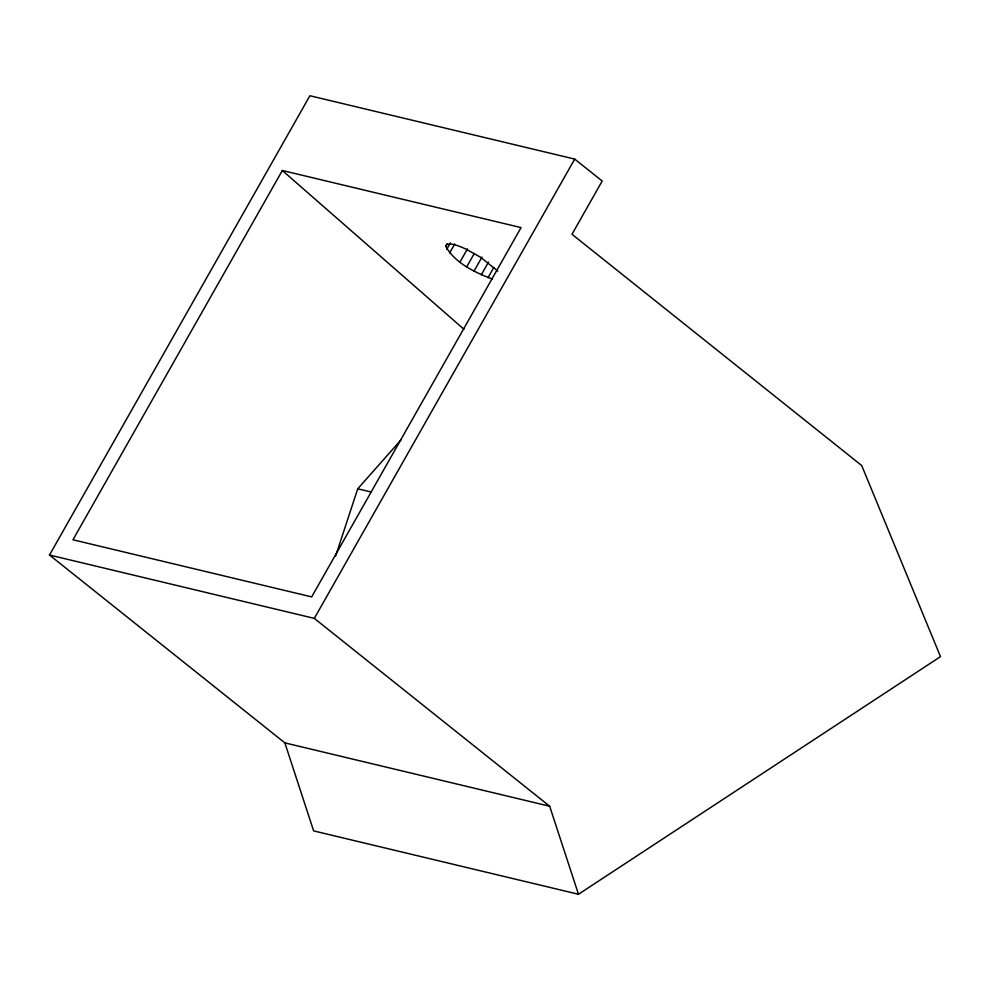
<?xml version="1.0" encoding="UTF-8"?>
<svg xmlns="http://www.w3.org/2000/svg" width="990" height="990" viewBox="0 0 990 990"><rect width="100%" height="100%" fill="white"/><g stroke="black" fill="none" stroke-linecap="round" stroke-linejoin="round"><path stroke-width="1.49" d="M335.548 556.281L357.736 488.8L401.247 439.634M492.302 279.069C474.878 272.361 455.115 263.179 445.748 246.349L446.614 244.53L449.336 243.911A32.41 7.66 31.4 0 1 466.179 249.22L480.67 257.326L497.809 271.074M49.5 555.031L309.907 95.745L574.72 159.093L602.192 181.022L571.997 234.284L861.696 465.523L940.5 656.642L578.469 894.255L313.632 830.895L284.86 742.884L49.5 555.031L314.325 618.379L549.673 806.231L578.469 894.255M282.336 170.503L72.963 539.785L311.689 596.896L521.062 227.601L282.336 170.503L463.902 329.237M445.748 246.349L447.257 243.676M446.775 249.22L450.376 242.872M449.646 252.97L454.757 243.973M460.004 262.028L467.478 248.849M466.785 266.718L474.346 253.378M474.037 271.087L481.969 257.103M481.276 274.836L488.528 262.028M487.983 277.707L493.824 267.411M314.325 618.379L574.72 159.093M357.736 488.8L371.015 491.968M284.86 742.884L549.673 806.231"/></g></svg>
